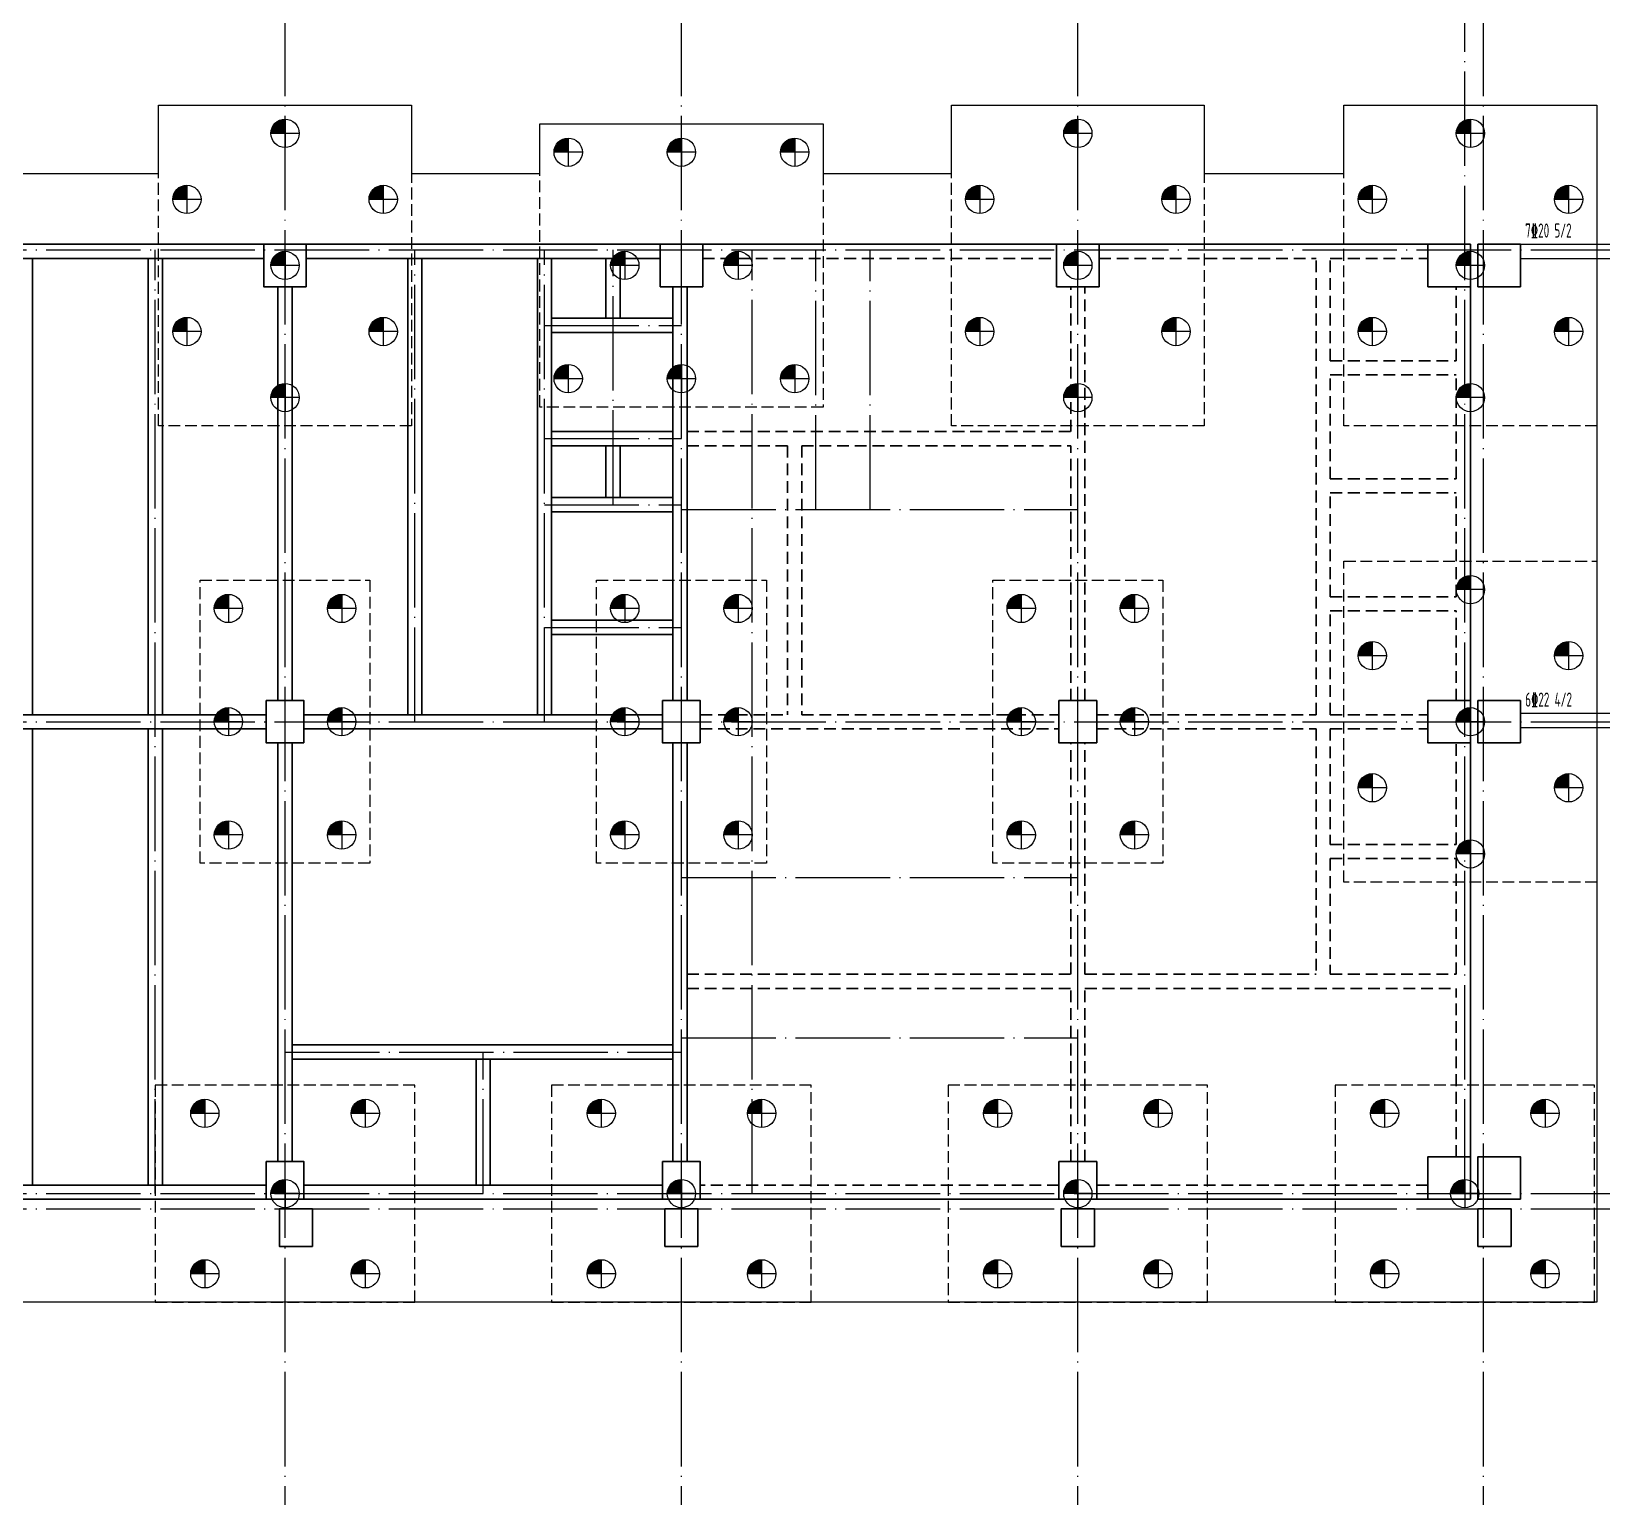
# Model space of a CAD drawing. Extents: x 2430613 to 2739493, y -1540945 to -971137.
# Drawn here: x 2503917 to 2537192, y -1509894 to -1478842 of the extents above; entities that cross this region are included whole.
import ezdxf
from ezdxf.enums import TextEntityAlignment as Align

# ---------------------------------------------------------------- set-up
doc = ezdxf.new("R2010")
doc.units = 0
doc.header["$LTSCALE"] = 1000
doc.header["$MEASUREMENT"] = 0
for name, pattern in [('DASH', [0.35, 0.25, -0.1]), ('DOTE', [2.42, 2, -0.2, 0.02, -0.2]), ('HIDDEN', [0.375, 0.25, -0.125])]:
    doc.linetypes.add(name, pattern=pattern)
for name, color, linetype, lineweight in [('0S-墙-不可见', 30, 'HIDDEN', 30), ('0S-墙-线', 30, 'CONTINUOUS', 30), ('0S-柱-线', 50, 'CONTINUOUS', 30), ('BEAM', 4, 'CONTINUOUS', 25)]:
    doc.layers.add(name, color=color, linetype=linetype, lineweight=lineweight)
for name, color, linetype in [('600直径桩', 4, 'CONTINUOUS'), ('DOTE', 1, 'DOTE'), ('S1-SLAB-Finstructions', 255, 'CONTINUOUS'), ('text30', 7, 'CONTINUOUS'), ('承台', 2, 'CONTINUOUS')]:
    doc.layers.add(name, color=color, linetype=linetype)
doc.styles.add('TSSD_Rein', font='Tssdeng.shx', dxfattribs={"width": 0.6, "height": 300, "bigfont": 'hztxt.shx'})

msp = doc.modelspace()

# ---------------------------------------------------------------- hatches: boundary and pattern name
at = {"layer": '600直径桩'}
h = msp.add_hatch(color=251, dxfattribs=at)
h.dxf.hatch_style = 1
h.paths.add_polyline_path([(2509292.492, -1480702.333, 0.414213562), (2508992.492, -1481002.333), (2509292.492, -1481002.333)])
h = msp.add_hatch(color=251, dxfattribs=at)
h.dxf.hatch_style = 1
h.paths.add_polyline_path([(2526092.492, -1480702.333, 0.414213562), (2525792.492, -1481002.333), (2526092.492, -1481002.333)])
h = msp.add_hatch(color=251, dxfattribs=at)
h.dxf.hatch_style = 1
h.paths.add_polyline_path([(2534412.492, -1480702.333, 0.414213562), (2534112.492, -1481002.333), (2534412.492, -1481002.333)])
h = msp.add_hatch(color=251, dxfattribs=at)
h.dxf.hatch_style = 1
h.paths.add_polyline_path([(2515292.492, -1481102.333, 0.414213562), (2514992.492, -1481402.333), (2515292.492, -1481402.333)])
h = msp.add_hatch(color=251, dxfattribs=at)
h.dxf.hatch_style = 1
h.paths.add_polyline_path([(2517692.492, -1481102.333, 0.414213562), (2517392.492, -1481402.333), (2517692.492, -1481402.333)])
h = msp.add_hatch(color=251, dxfattribs=at)
h.dxf.hatch_style = 1
h.paths.add_polyline_path([(2520092.492, -1481102.333, 0.414213562), (2519792.492, -1481402.333), (2520092.492, -1481402.333)])
h = msp.add_hatch(color=251, dxfattribs=at)
h.dxf.hatch_style = 1
h.paths.add_polyline_path([(2507212.492, -1482102.333, 0.414213562), (2506912.492, -1482402.333), (2507212.492, -1482402.333)])
h = msp.add_hatch(color=251, dxfattribs=at)
h.dxf.hatch_style = 1
h.paths.add_polyline_path([(2511372.492, -1482102.333, 0.414213562), (2511072.492, -1482402.333), (2511372.492, -1482402.333)])
h = msp.add_hatch(color=251, dxfattribs=at)
h.dxf.hatch_style = 1
h.paths.add_polyline_path([(2524012.492, -1482102.333, 0.414213562), (2523712.492, -1482402.333), (2524012.492, -1482402.333)])
h = msp.add_hatch(color=251, dxfattribs=at)
h.dxf.hatch_style = 1
h.paths.add_polyline_path([(2528172.492, -1482102.333, 0.414213562), (2527872.492, -1482402.333), (2528172.492, -1482402.333)])
h = msp.add_hatch(color=251, dxfattribs=at)
h.dxf.hatch_style = 1
h.paths.add_polyline_path([(2532332.492, -1482102.333, 0.414213562), (2532032.492, -1482402.333), (2532332.492, -1482402.333)])
h = msp.add_hatch(color=251, dxfattribs=at)
h.dxf.hatch_style = 1
h.paths.add_polyline_path([(2536492.492, -1482102.333, 0.414213562), (2536192.492, -1482402.333), (2536492.492, -1482402.333)])
h = msp.add_hatch(color=251, dxfattribs=at)
h.dxf.hatch_style = 1
h.paths.add_polyline_path([(2509292.492, -1483502.333, 0.414213562), (2508992.492, -1483802.333), (2509292.492, -1483802.333)])
h = msp.add_hatch(color=251, dxfattribs=at)
h.dxf.hatch_style = 1
h.paths.add_polyline_path([(2516492.492, -1483502.333, 0.414213562), (2516192.492, -1483802.333), (2516492.492, -1483802.333)])
h = msp.add_hatch(color=251, dxfattribs=at)
h.dxf.hatch_style = 1
h.paths.add_polyline_path([(2518892.492, -1483502.333, 0.414213562), (2518592.492, -1483802.333), (2518892.492, -1483802.333)])
h = msp.add_hatch(color=251, dxfattribs=at)
h.dxf.hatch_style = 1
h.paths.add_polyline_path([(2526092.492, -1483502.333, 0.414213562), (2525792.492, -1483802.333), (2526092.492, -1483802.333)])
h = msp.add_hatch(color=251, dxfattribs=at)
h.dxf.hatch_style = 1
h.paths.add_polyline_path([(2534412.492, -1483502.333, 0.414213562), (2534112.492, -1483802.333), (2534412.492, -1483802.333)])
h = msp.add_hatch(color=251, dxfattribs=at)
h.dxf.hatch_style = 1
h.paths.add_polyline_path([(2507212.492, -1484902.333, 0.414213562), (2506912.492, -1485202.333), (2507212.492, -1485202.333)])
h = msp.add_hatch(color=251, dxfattribs=at)
h.dxf.hatch_style = 1
h.paths.add_polyline_path([(2511372.492, -1484902.333, 0.414213562), (2511072.492, -1485202.333), (2511372.492, -1485202.333)])
h = msp.add_hatch(color=251, dxfattribs=at)
h.dxf.hatch_style = 1
h.paths.add_polyline_path([(2524012.492, -1484902.333, 0.414213562), (2523712.492, -1485202.333), (2524012.492, -1485202.333)])
h = msp.add_hatch(color=251, dxfattribs=at)
h.dxf.hatch_style = 1
h.paths.add_polyline_path([(2528172.492, -1484902.333, 0.414213562), (2527872.492, -1485202.333), (2528172.492, -1485202.333)])
h = msp.add_hatch(color=251, dxfattribs=at)
h.dxf.hatch_style = 1
h.paths.add_polyline_path([(2532332.492, -1484902.333, 0.414213562), (2532032.492, -1485202.333), (2532332.492, -1485202.333)])
h = msp.add_hatch(color=251, dxfattribs=at)
h.dxf.hatch_style = 1
h.paths.add_polyline_path([(2536492.492, -1484902.333, 0.414213562), (2536192.492, -1485202.333), (2536492.492, -1485202.333)])
h = msp.add_hatch(color=251, dxfattribs=at)
h.dxf.hatch_style = 1
h.paths.add_polyline_path([(2515292.492, -1485902.333, 0.414213562), (2514992.492, -1486202.333), (2515292.492, -1486202.333)])
h = msp.add_hatch(color=251, dxfattribs=at)
h.dxf.hatch_style = 1
h.paths.add_polyline_path([(2517692.492, -1485902.333, 0.414213562), (2517392.492, -1486202.333), (2517692.492, -1486202.333)])
h = msp.add_hatch(color=251, dxfattribs=at)
h.dxf.hatch_style = 1
h.paths.add_polyline_path([(2520092.492, -1485902.333, 0.414213562), (2519792.492, -1486202.333), (2520092.492, -1486202.333)])
h = msp.add_hatch(color=251, dxfattribs=at)
h.dxf.hatch_style = 1
h.paths.add_polyline_path([(2509292.492, -1486302.333, 0.414213562), (2508992.492, -1486602.333), (2509292.492, -1486602.333)])
h = msp.add_hatch(color=251, dxfattribs=at)
h.dxf.hatch_style = 1
h.paths.add_polyline_path([(2526092.492, -1486302.333, 0.414213562), (2525792.492, -1486602.333), (2526092.492, -1486602.333)])
h = msp.add_hatch(color=251, dxfattribs=at)
h.dxf.hatch_style = 1
h.paths.add_polyline_path([(2534412.492, -1486302.333, 0.414213562), (2534112.492, -1486602.333), (2534412.492, -1486602.333)])
h = msp.add_hatch(color=251, dxfattribs=at)
h.dxf.hatch_style = 1
h.paths.add_polyline_path([(2534412.492, -1490372.335, 0.414213562), (2534112.492, -1490672.335), (2534412.492, -1490672.335)])
h = msp.add_hatch(color=251, dxfattribs=at)
h.dxf.hatch_style = 1
h.paths.add_polyline_path([(2508092.49, -1490772.333, 0.414213562), (2507792.49, -1491072.333), (2508092.49, -1491072.333)])
h = msp.add_hatch(color=251, dxfattribs=at)
h.dxf.hatch_style = 1
h.paths.add_polyline_path([(2510492.49, -1490772.333, 0.414213562), (2510192.49, -1491072.333), (2510492.49, -1491072.333)])
h = msp.add_hatch(color=251, dxfattribs=at)
h.dxf.hatch_style = 1
h.paths.add_polyline_path([(2516492.492, -1490772.327, 0.414213562), (2516192.492, -1491072.327), (2516492.492, -1491072.327)])
h = msp.add_hatch(color=251, dxfattribs=at)
h.dxf.hatch_style = 1
h.paths.add_polyline_path([(2518892.492, -1490772.327, 0.414213562), (2518592.492, -1491072.327), (2518892.492, -1491072.327)])
h = msp.add_hatch(color=251, dxfattribs=at)
h.dxf.hatch_style = 1
h.paths.add_polyline_path([(2524892.494, -1490772.325, 0.414213562), (2524592.494, -1491072.325), (2524892.494, -1491072.325)])
h = msp.add_hatch(color=251, dxfattribs=at)
h.dxf.hatch_style = 1
h.paths.add_polyline_path([(2527292.494, -1490772.325, 0.414213562), (2526992.494, -1491072.325), (2527292.494, -1491072.325)])
h = msp.add_hatch(color=251, dxfattribs=at)
h.dxf.hatch_style = 1
h.paths.add_polyline_path([(2532332.492, -1491772.335, 0.414213562), (2532032.492, -1492072.335), (2532332.492, -1492072.335)])
h = msp.add_hatch(color=251, dxfattribs=at)
h.dxf.hatch_style = 1
h.paths.add_polyline_path([(2536492.492, -1491772.335, 0.414213562), (2536192.492, -1492072.335), (2536492.492, -1492072.335)])
h = msp.add_hatch(color=251, dxfattribs=at)
h.dxf.hatch_style = 1
h.paths.add_polyline_path([(2508092.49, -1493172.333, 0.414213562), (2507792.49, -1493472.333), (2508092.49, -1493472.333)])
h = msp.add_hatch(color=251, dxfattribs=at)
h.dxf.hatch_style = 1
h.paths.add_polyline_path([(2510492.49, -1493172.333, 0.414213562), (2510192.49, -1493472.333), (2510492.49, -1493472.333)])
h = msp.add_hatch(color=251, dxfattribs=at)
h.dxf.hatch_style = 1
h.paths.add_polyline_path([(2516492.492, -1493172.327, 0.414213562), (2516192.492, -1493472.327), (2516492.492, -1493472.327)])
h = msp.add_hatch(color=251, dxfattribs=at)
h.dxf.hatch_style = 1
h.paths.add_polyline_path([(2518892.492, -1493172.327, 0.414213562), (2518592.492, -1493472.327), (2518892.492, -1493472.327)])
h = msp.add_hatch(color=251, dxfattribs=at)
h.dxf.hatch_style = 1
h.paths.add_polyline_path([(2524892.494, -1493172.325, 0.414213562), (2524592.494, -1493472.325), (2524892.494, -1493472.325)])
h = msp.add_hatch(color=251, dxfattribs=at)
h.dxf.hatch_style = 1
h.paths.add_polyline_path([(2527292.494, -1493172.325, 0.414213562), (2526992.494, -1493472.325), (2527292.494, -1493472.325)])
h = msp.add_hatch(color=251, dxfattribs=at)
h.dxf.hatch_style = 1
h.paths.add_polyline_path([(2534412.492, -1493172.335, 0.414213562), (2534112.492, -1493472.335), (2534412.492, -1493472.335)])
h = msp.add_hatch(color=251, dxfattribs=at)
h.dxf.hatch_style = 1
h.paths.add_polyline_path([(2532332.492, -1494572.335, 0.414213562), (2532032.492, -1494872.335), (2532332.492, -1494872.335)])
h = msp.add_hatch(color=251, dxfattribs=at)
h.dxf.hatch_style = 1
h.paths.add_polyline_path([(2536492.492, -1494572.335, 0.414213562), (2536192.492, -1494872.335), (2536492.492, -1494872.335)])
h = msp.add_hatch(color=251, dxfattribs=at)
h.dxf.hatch_style = 1
h.paths.add_polyline_path([(2508092.49, -1495572.333, 0.414213562), (2507792.49, -1495872.333), (2508092.49, -1495872.333)])
h = msp.add_hatch(color=251, dxfattribs=at)
h.dxf.hatch_style = 1
h.paths.add_polyline_path([(2510492.49, -1495572.333, 0.414213562), (2510192.49, -1495872.333), (2510492.49, -1495872.333)])
h = msp.add_hatch(color=251, dxfattribs=at)
h.dxf.hatch_style = 1
h.paths.add_polyline_path([(2516492.492, -1495572.327, 0.414213562), (2516192.492, -1495872.327), (2516492.492, -1495872.327)])
h = msp.add_hatch(color=251, dxfattribs=at)
h.dxf.hatch_style = 1
h.paths.add_polyline_path([(2518892.492, -1495572.327, 0.414213562), (2518592.492, -1495872.327), (2518892.492, -1495872.327)])
h = msp.add_hatch(color=251, dxfattribs=at)
h.dxf.hatch_style = 1
h.paths.add_polyline_path([(2524892.494, -1495572.325, 0.414213562), (2524592.494, -1495872.325), (2524892.494, -1495872.325)])
h = msp.add_hatch(color=251, dxfattribs=at)
h.dxf.hatch_style = 1
h.paths.add_polyline_path([(2527292.494, -1495572.325, 0.414213562), (2526992.494, -1495872.325), (2527292.494, -1495872.325)])
h = msp.add_hatch(color=251, dxfattribs=at)
h.dxf.hatch_style = 1
h.paths.add_polyline_path([(2534412.492, -1495972.335, 0.414213562), (2534112.492, -1496272.335), (2534412.492, -1496272.335)])
h = msp.add_hatch(color=251, dxfattribs=at)
h.dxf.hatch_style = 1
h.paths.add_polyline_path([(2507592.492, -1501472.333, 0.414213562), (2507292.492, -1501772.333), (2507592.492, -1501772.333)])
h = msp.add_hatch(color=251, dxfattribs=at)
h.dxf.hatch_style = 1
h.paths.add_polyline_path([(2510992.492, -1501472.333, 0.414213562), (2510692.492, -1501772.333), (2510992.492, -1501772.333)])
h = msp.add_hatch(color=251, dxfattribs=at)
h.dxf.hatch_style = 1
h.paths.add_polyline_path([(2515992.492, -1501472.333, 0.414213562), (2515692.492, -1501772.333), (2515992.492, -1501772.333)])
h = msp.add_hatch(color=251, dxfattribs=at)
h.dxf.hatch_style = 1
h.paths.add_polyline_path([(2519392.492, -1501472.333, 0.414213562), (2519092.492, -1501772.333), (2519392.492, -1501772.333)])
h = msp.add_hatch(color=251, dxfattribs=at)
h.dxf.hatch_style = 1
h.paths.add_polyline_path([(2524392.492, -1501472.333, 0.414213562), (2524092.492, -1501772.333), (2524392.492, -1501772.333)])
h = msp.add_hatch(color=251, dxfattribs=at)
h.dxf.hatch_style = 1
h.paths.add_polyline_path([(2527792.492, -1501472.333, 0.414213562), (2527492.492, -1501772.333), (2527792.492, -1501772.333)])
h = msp.add_hatch(color=251, dxfattribs=at)
h.dxf.hatch_style = 1
h.paths.add_polyline_path([(2532592.492, -1501472.333, 0.414213562), (2532292.492, -1501772.333), (2532592.492, -1501772.333)])
h = msp.add_hatch(color=251, dxfattribs=at)
h.dxf.hatch_style = 1
h.paths.add_polyline_path([(2535992.492, -1501472.333, 0.414213562), (2535692.492, -1501772.333), (2535992.492, -1501772.333)])
h = msp.add_hatch(color=251, dxfattribs=at)
h.dxf.hatch_style = 1
h.paths.add_polyline_path([(2509292.492, -1503172.333, 0.414213562), (2508992.492, -1503472.333), (2509292.492, -1503472.333)])
h = msp.add_hatch(color=251, dxfattribs=at)
h.dxf.hatch_style = 1
h.paths.add_polyline_path([(2517692.492, -1503172.333, 0.414213562), (2517392.492, -1503472.333), (2517692.492, -1503472.333)])
h = msp.add_hatch(color=251, dxfattribs=at)
h.dxf.hatch_style = 1
h.paths.add_polyline_path([(2526092.492, -1503172.333, 0.414213562), (2525792.492, -1503472.333), (2526092.492, -1503472.333)])
h = msp.add_hatch(color=251, dxfattribs=at)
h.dxf.hatch_style = 1
h.paths.add_polyline_path([(2534292.492, -1503172.333, 0.414213562), (2533992.492, -1503472.333), (2534292.492, -1503472.333)])
h = msp.add_hatch(color=251, dxfattribs=at)
h.dxf.hatch_style = 1
h.paths.add_polyline_path([(2507592.492, -1504872.333, 0.414213562), (2507292.492, -1505172.333), (2507592.492, -1505172.333)])
h = msp.add_hatch(color=251, dxfattribs=at)
h.dxf.hatch_style = 1
h.paths.add_polyline_path([(2510992.492, -1504872.333, 0.414213562), (2510692.492, -1505172.333), (2510992.492, -1505172.333)])
h = msp.add_hatch(color=251, dxfattribs=at)
h.dxf.hatch_style = 1
h.paths.add_polyline_path([(2515992.492, -1504872.333, 0.414213562), (2515692.492, -1505172.333), (2515992.492, -1505172.333)])
h = msp.add_hatch(color=251, dxfattribs=at)
h.dxf.hatch_style = 1
h.paths.add_polyline_path([(2519392.492, -1504872.333, 0.414213562), (2519092.492, -1505172.333), (2519392.492, -1505172.333)])
h = msp.add_hatch(color=251, dxfattribs=at)
h.dxf.hatch_style = 1
h.paths.add_polyline_path([(2524392.492, -1504872.333, 0.414213562), (2524092.492, -1505172.333), (2524392.492, -1505172.333)])
h = msp.add_hatch(color=251, dxfattribs=at)
h.dxf.hatch_style = 1
h.paths.add_polyline_path([(2527792.492, -1504872.333, 0.414213562), (2527492.492, -1505172.333), (2527792.492, -1505172.333)])
h = msp.add_hatch(color=251, dxfattribs=at)
h.dxf.hatch_style = 1
h.paths.add_polyline_path([(2532592.492, -1504872.333, 0.414213562), (2532292.492, -1505172.333), (2532592.492, -1505172.333)])
h = msp.add_hatch(color=251, dxfattribs=at)
h.dxf.hatch_style = 1
h.paths.add_polyline_path([(2535992.492, -1504872.333, 0.414213562), (2535692.492, -1505172.333), (2535992.492, -1505172.333)])

# ---------------------------------------------------------------- linework, layer by layer
at = {"layer": '0S-墙-不可见'}
for p, q in [((2518142.492, -1483652.333), (2525642.492, -1483652.333)), ((2526542.492, -1483652.333), (2531142.492, -1483652.333)), ((2531142.492, -1493322.332), (2531142.492, -1483652.333)), ((2531442.492, -1483652.333), (2533512.492, -1483652.333)), ((2531442.492, -1485822.332), (2531442.492, -1483652.333)), ((2517812.492, -1484252.333), (2517812.492, -1487322.333)), ((2525942.492, -1487322.333), (2525942.492, -1484252.333)), ((2526242.492, -1493022.335), (2526242.492, -1484252.333)), ((2534112.492, -1485822.332), (2534112.492, -1484252.333)), ((2531442.492, -1485822.332), (2534112.492, -1485822.332)), ((2531442.492, -1486122.332), (2534112.492, -1486122.332)), ((2531442.492, -1488322.332), (2531442.492, -1486122.332)), ((2534112.492, -1488322.332), (2534112.492, -1486122.332)), ((2517812.492, -1487322.333), (2525942.492, -1487322.333)), ((2517812.492, -1487622.333), (2517812.492, -1493022.335)), ((2517812.492, -1487622.333), (2519942.493, -1487622.333)), ((2519942.493, -1487622.333), (2519942.493, -1493322.333)), ((2520242.493, -1487622.333), (2525942.492, -1487622.333)), ((2520242.493, -1487622.333), (2520242.493, -1493322.333)), ((2525942.492, -1493022.335), (2525942.492, -1487622.333)), ((2531442.492, -1488322.332), (2534112.492, -1488322.332)), ((2531442.492, -1488622.332), (2534112.492, -1488622.332)), ((2531442.492, -1490822.332), (2531442.492, -1488622.332)), ((2534112.492, -1490822.332), (2534112.492, -1488622.332)), ((2531442.492, -1490822.332), (2534112.492, -1490822.332)), ((2531442.492, -1491122.332), (2534112.492, -1491122.332)), ((2531442.492, -1493322.332), (2531442.492, -1491122.332)), ((2534112.492, -1493022.335), (2534112.492, -1491122.332)), ((2518092.492, -1493322.333), (2519942.493, -1493322.333)), ((2520242.493, -1493322.333), (2525692.492, -1493322.333)), ((2526492.492, -1493322.332), (2531142.492, -1493322.332)), ((2531442.492, -1493322.332), (2533512.492, -1493322.332)), ((2518092.492, -1493622.333), (2525692.492, -1493622.333)), ((2526492.492, -1493622.332), (2531142.492, -1493622.332)), ((2531142.492, -1493622.332), (2531142.492, -1498822.333)), ((2531442.492, -1493622.332), (2533512.492, -1493622.332)), ((2531442.492, -1493622.332), (2531442.492, -1496072.333)), ((2517812.492, -1493922.335), (2517812.492, -1498822.333)), ((2525942.492, -1498822.333), (2525942.492, -1493922.335)), ((2526242.492, -1498822.333), (2526242.492, -1493922.335)), ((2534112.492, -1496072.333), (2534112.492, -1493922.335)), ((2531442.492, -1496072.333), (2534112.492, -1496072.333)), ((2531442.492, -1496372.333), (2531442.492, -1498822.333)), ((2531442.492, -1496372.333), (2534112.492, -1496372.333)), ((2534112.492, -1498822.333), (2534112.492, -1496372.333)), ((2517812.492, -1498822.333), (2525942.492, -1498822.333)), ((2526242.492, -1498822.333), (2531142.492, -1498822.333)), ((2531442.492, -1498822.333), (2534112.492, -1498822.333)), ((2517812.492, -1499122.333), (2517812.492, -1502792.335)), ((2517812.492, -1499122.333), (2525942.492, -1499122.333)), ((2525942.492, -1502792.335), (2525942.492, -1499122.333)), ((2526242.492, -1499122.333), (2534112.492, -1499122.333)), ((2526242.492, -1502792.335), (2526242.492, -1499122.333)), ((2534112.492, -1502692.335), (2534112.492, -1499122.333)), ((2525692.492, -1503292.333), (2518092.492, -1503292.333)), ((2533512.492, -1503292.333), (2526492.492, -1503292.333))]:
    msp.add_line(p, q, dxfattribs=at)
at = {"layer": '0S-墙-线'}
for p, q in [((2501342.492, -1483352.333), (2508842.492, -1483352.333)), ((2501342.492, -1483352.333), (2508842.492, -1483352.333)), ((2509742.492, -1483352.333), (2517242.492, -1483352.333)), ((2509742.492, -1483352.333), (2517242.492, -1483352.333)), ((2518142.492, -1483352.333), (2525642.492, -1483352.333)), ((2526542.492, -1483352.333), (2533512.492, -1483352.333)), ((2501342.492, -1483652.333), (2508842.492, -1483652.333)), ((2503942.492, -1483652.333), (2503942.492, -1493322.334)), ((2503942.492, -1483652.333), (2506392.492, -1483652.333)), ((2503942.492, -1483652.333), (2503942.492, -1493322.334)), ((2506392.492, -1483652.333), (2506392.492, -1493322.334)), ((2506392.492, -1483652.333), (2506392.492, -1493322.334)), ((2506692.492, -1483652.333), (2506692.492, -1493322.334)), ((2506692.492, -1483652.333), (2508842.492, -1483652.333)), ((2506692.492, -1483652.333), (2506692.492, -1493322.334)), ((2509742.492, -1483652.333), (2517242.492, -1483652.333)), ((2509742.492, -1483652.333), (2511892.492, -1483652.333)), ((2511892.492, -1483652.333), (2511892.492, -1493322.334)), ((2511892.492, -1483652.333), (2511892.492, -1493322.334)), ((2512192.492, -1483652.333), (2512192.492, -1493322.334)), ((2512192.492, -1483652.333), (2514642.492, -1483652.333)), ((2512192.492, -1483652.333), (2512192.492, -1493322.334)), ((2514642.492, -1483652.333), (2514642.492, -1493322.334)), ((2514642.492, -1483652.333), (2514642.492, -1493322.334)), ((2514942.492, -1483652.333), (2514942.492, -1493322.334)), ((2514942.492, -1483652.333), (2516092.492, -1483652.333)), ((2514942.492, -1483652.333), (2514942.492, -1484922.333)), ((2516092.492, -1483652.333), (2516092.492, -1484922.333)), ((2516092.492, -1483652.333), (2516092.492, -1484922.333)), ((2516392.492, -1483652.333), (2516392.492, -1484922.333)), ((2516392.492, -1483652.333), (2517242.492, -1483652.333)), ((2516392.492, -1483652.333), (2516392.492, -1484922.333)), ((2509142.492, -1484252.333), (2509142.492, -1493022.335)), ((2509142.492, -1484252.333), (2509142.492, -1493022.335)), ((2509442.492, -1484252.333), (2509442.492, -1493022.335)), ((2509442.492, -1484252.333), (2509442.492, -1493022.335)), ((2517512.492, -1484252.333), (2517512.492, -1493022.335)), ((2517512.492, -1484252.333), (2517512.492, -1484922.333)), ((2517812.492, -1484252.333), (2517812.492, -1493022.335)), ((2534412.492, -1493022.335), (2534412.492, -1484252.333)), ((2514942.492, -1484922.333), (2517512.492, -1484922.333)), ((2514942.492, -1484922.333), (2516092.492, -1484922.333)), ((2516392.492, -1484922.333), (2517512.492, -1484922.333)), ((2514942.492, -1485222.333), (2517512.492, -1485222.333)), ((2514942.492, -1485222.333), (2514942.492, -1487322.333)), ((2514942.492, -1485222.333), (2517512.492, -1485222.333)), ((2517512.492, -1485222.333), (2517512.492, -1487322.333)), ((2514942.492, -1487322.333), (2517512.492, -1487322.333)), ((2514942.492, -1487322.333), (2517512.492, -1487322.333)), ((2514942.492, -1487622.333), (2517512.492, -1487622.333)), ((2514942.492, -1487622.333), (2514942.492, -1488722.333)), ((2514942.492, -1487622.333), (2516092.493, -1487622.333)), ((2516092.492, -1487622.333), (2516092.492, -1488722.333)), ((2516092.493, -1487622.333), (2516092.493, -1488722.333)), ((2516392.492, -1487622.333), (2516392.492, -1488722.333)), ((2516392.493, -1487622.333), (2517512.492, -1487622.333)), ((2516392.493, -1487622.333), (2516392.493, -1488722.333)), ((2517512.492, -1487622.333), (2517512.492, -1488722.333)), ((2514942.492, -1488722.333), (2517512.492, -1488722.333)), ((2514942.492, -1488722.333), (2516092.493, -1488722.333)), ((2514942.492, -1489022.333), (2517512.492, -1489022.333)), ((2514942.492, -1489022.333), (2514942.492, -1491322.333)), ((2514942.492, -1489022.333), (2517512.492, -1489022.333)), ((2516392.493, -1488722.333), (2517512.492, -1488722.333)), ((2517512.492, -1489022.333), (2517512.492, -1491322.333)), ((2514942.492, -1491322.333), (2517512.492, -1491322.333)), ((2514942.492, -1491322.333), (2517512.492, -1491322.333)), ((2514942.492, -1491622.333), (2517512.492, -1491622.333)), ((2514942.492, -1491622.333), (2514942.492, -1493322.334)), ((2514942.492, -1491622.333), (2517512.492, -1491622.333)), ((2517512.492, -1491622.333), (2517512.492, -1493022.335)), ((2501292.492, -1493322.335), (2508892.492, -1493322.334)), ((2503942.492, -1493322.334), (2506392.492, -1493322.334)), ((2506692.492, -1493322.334), (2508892.492, -1493322.334)), ((2509692.492, -1493322.334), (2517292.492, -1493322.333)), ((2509692.492, -1493322.334), (2511892.492, -1493322.334)), ((2512192.492, -1493322.334), (2514642.492, -1493322.333)), ((2514942.492, -1493322.333), (2517292.492, -1493322.333)), ((2501292.492, -1493622.335), (2508892.492, -1493622.334)), ((2503942.492, -1493622.334), (2503942.492, -1503292.333)), ((2503942.492, -1493622.334), (2506392.492, -1493622.334)), ((2503942.492, -1493622.334), (2503942.492, -1503292.333)), ((2506392.492, -1493622.334), (2506392.492, -1503292.333)), ((2506392.492, -1493622.334), (2506392.492, -1503292.333)), ((2506692.492, -1493622.334), (2506692.492, -1503292.333)), ((2506692.492, -1493622.334), (2508892.492, -1493622.334)), ((2506692.492, -1493622.334), (2506692.492, -1503292.333)), ((2509692.492, -1493622.334), (2517292.492, -1493622.333)), ((2509692.492, -1493622.334), (2517292.492, -1493622.333)), ((2509142.492, -1493922.335), (2509142.492, -1502792.335)), ((2509142.492, -1493922.335), (2509142.492, -1502792.335)), ((2509442.492, -1493922.335), (2509442.492, -1502792.335)), ((2509442.492, -1493922.335), (2509442.492, -1500322.333)), ((2517512.492, -1493922.335), (2517512.492, -1502792.335)), ((2517512.492, -1493922.335), (2517512.492, -1500322.333)), ((2517812.492, -1493922.335), (2517812.492, -1502792.335)), ((2534412.492, -1502692.335), (2534412.492, -1493922.335)), ((2517512.492, -1500322.333), (2509442.492, -1500322.333)), ((2517512.492, -1500322.333), (2509442.492, -1500322.333)), ((2517512.492, -1500622.333), (2509442.492, -1500622.333)), ((2509442.492, -1500622.333), (2509442.492, -1502792.335)), ((2513342.492, -1500622.333), (2509442.492, -1500622.333)), ((2513342.492, -1500622.335), (2513342.492, -1503292.333)), ((2513342.492, -1500622.335), (2513342.492, -1503292.333)), ((2517512.492, -1500622.333), (2513642.492, -1500622.333)), ((2513642.492, -1500622.335), (2513642.492, -1503292.333)), ((2513642.492, -1500622.335), (2513642.492, -1503292.333)), ((2517512.492, -1500622.333), (2517512.492, -1502792.335)), ((2508892.492, -1503292.333), (2501292.492, -1503292.333)), ((2506392.492, -1503292.333), (2503942.492, -1503292.333)), ((2508892.492, -1503292.333), (2506692.492, -1503292.333)), ((2517292.492, -1503292.333), (2509692.492, -1503292.333)), ((2513342.492, -1503292.333), (2509692.492, -1503292.333)), ((2517292.492, -1503292.333), (2513642.492, -1503292.333)), ((2508892.492, -1503592.333), (2501292.492, -1503592.333)), ((2508892.492, -1503592.333), (2501292.492, -1503592.333)), ((2517292.492, -1503592.333), (2509692.492, -1503592.333)), ((2517292.492, -1503592.333), (2509692.492, -1503592.333)), ((2525692.492, -1503592.333), (2518092.492, -1503592.333)), ((2533512.492, -1503592.333), (2526492.492, -1503592.333))]:
    msp.add_line(p, q, dxfattribs=at)
at = {"layer": '0S-柱-线'}
for points in [[(2509742.492, -1484252.333), (2509742.492, -1483352.333), (2508842.492, -1483352.333), (2508842.492, -1484252.333)], [(2509742.492, -1484252.333), (2509742.492, -1483352.333), (2508842.492, -1483352.333), (2508842.492, -1484252.333)], [(2518142.492, -1484252.333), (2518142.492, -1483352.333), (2517242.492, -1483352.333), (2517242.492, -1484252.333)], [(2518142.492, -1484252.333), (2518142.492, -1483352.333), (2517242.492, -1483352.333), (2517242.492, -1484252.333)], [(2526542.492, -1484252.333), (2526542.492, -1483352.333), (2525642.492, -1483352.333), (2525642.492, -1484252.333)], [(2526542.492, -1484252.333), (2526542.492, -1483352.333), (2525642.492, -1483352.333), (2525642.492, -1484252.333)], [(2534412.492, -1484252.333), (2534412.492, -1483352.333), (2533512.492, -1483352.333), (2533512.492, -1484252.333)], [(2534412.492, -1484252.333), (2534412.492, -1483352.333), (2533512.492, -1483352.333), (2533512.492, -1484252.333)], [(2535472.492, -1484252.333), (2535472.492, -1483352.333), (2534572.492, -1483352.333), (2534572.492, -1484252.333)], [(2509692.492, -1493922.335), (2509692.492, -1493022.335), (2508892.492, -1493022.335), (2508892.492, -1493922.335)], [(2509692.492, -1493922.335), (2509692.492, -1493022.335), (2508892.492, -1493022.335), (2508892.492, -1493922.335)], [(2518092.492, -1493922.335), (2518092.492, -1493022.335), (2517292.492, -1493022.335), (2517292.492, -1493922.335)], [(2518092.492, -1493922.335), (2518092.492, -1493022.335), (2517292.492, -1493022.335), (2517292.492, -1493922.335)], [(2526492.492, -1493922.335), (2526492.492, -1493022.335), (2525692.492, -1493022.335), (2525692.492, -1493922.335)], [(2526492.492, -1493922.335), (2526492.492, -1493022.335), (2525692.492, -1493022.335), (2525692.492, -1493922.335)], [(2534412.492, -1493922.335), (2534412.492, -1493022.335), (2533512.492, -1493022.335), (2533512.492, -1493922.335)], [(2534412.492, -1493922.335), (2534412.492, -1493022.335), (2533512.492, -1493022.335), (2533512.492, -1493922.335)], [(2535472.492, -1493922.335), (2535472.492, -1493022.335), (2534572.492, -1493022.335), (2534572.492, -1493922.335)], [(2509692.492, -1503592.335), (2509692.492, -1502792.335), (2508892.492, -1502792.335), (2508892.492, -1503592.335)], [(2509692.492, -1503592.335), (2509692.492, -1502792.335), (2508892.492, -1502792.335), (2508892.492, -1503592.335)], [(2518092.492, -1503592.335), (2518092.492, -1502792.335), (2517292.492, -1502792.335), (2517292.492, -1503592.335)], [(2518092.492, -1503592.335), (2518092.492, -1502792.335), (2517292.492, -1502792.335), (2517292.492, -1503592.335)], [(2526492.492, -1503592.335), (2526492.492, -1502792.335), (2525692.492, -1502792.335), (2525692.492, -1503592.335)], [(2526492.492, -1503592.335), (2526492.492, -1502792.335), (2525692.492, -1502792.335), (2525692.492, -1503592.335)], [(2534412.492, -1503592.335), (2534412.492, -1502692.335), (2533512.492, -1502692.335), (2533512.492, -1503592.335)], [(2534412.492, -1503592.335), (2534412.492, -1502692.335), (2533512.492, -1502692.335), (2533512.492, -1503592.335)], [(2535472.492, -1503592.335), (2535472.492, -1502692.335), (2534572.492, -1502692.335), (2534572.492, -1503592.335)], [(2509872.492, -1504592.333), (2509872.492, -1503792.333), (2509172.492, -1503792.333), (2509172.492, -1504592.333)], [(2518042.492, -1504592.333), (2518042.492, -1503792.333), (2517342.492, -1503792.333), (2517342.492, -1504592.333)], [(2526442.492, -1504592.333), (2526442.492, -1503792.333), (2525742.492, -1503792.333), (2525742.492, -1504592.333)], [(2535272.492, -1504592.333), (2535272.492, -1503792.333), (2534572.492, -1503792.333), (2534572.492, -1504592.333)]]:
    msp.add_lwpolyline(points, close=True, dxfattribs=at)
at = {"layer": '600直径桩', "color": 251}
for p, q in [((2509292.492, -1480702.333), (2509292.492, -1481302.333)), ((2526092.492, -1480702.333), (2526092.492, -1481302.333)), ((2534412.492, -1480702.333), (2534412.492, -1481302.333)), ((2509592.492, -1481002.333), (2508992.492, -1481002.333)), ((2526392.492, -1481002.333), (2525792.492, -1481002.333)), ((2534712.492, -1481002.333), (2534112.492, -1481002.333)), ((2515292.492, -1481102.333), (2515292.492, -1481702.333)), ((2517692.492, -1481102.333), (2517692.492, -1481702.333)), ((2520092.492, -1481102.333), (2520092.492, -1481702.333)), ((2515592.492, -1481402.333), (2514992.492, -1481402.333)), ((2517992.492, -1481402.333), (2517392.492, -1481402.333)), ((2520392.492, -1481402.333), (2519792.492, -1481402.333)), ((2507212.492, -1482102.333), (2507212.492, -1482702.333)), ((2511372.492, -1482102.333), (2511372.492, -1482702.333)), ((2524012.492, -1482102.333), (2524012.492, -1482702.333)), ((2528172.492, -1482102.333), (2528172.492, -1482702.333)), ((2532332.492, -1482102.333), (2532332.492, -1482702.333)), ((2536492.492, -1482102.333), (2536492.492, -1482702.333)), ((2507512.492, -1482402.333), (2506912.492, -1482402.333)), ((2511672.492, -1482402.333), (2511072.492, -1482402.333)), ((2524312.492, -1482402.333), (2523712.492, -1482402.333)), ((2528472.492, -1482402.333), (2527872.492, -1482402.333)), ((2532632.492, -1482402.333), (2532032.492, -1482402.333)), ((2536792.492, -1482402.333), (2536192.492, -1482402.333)), ((2509292.492, -1483502.333), (2509292.492, -1484102.333)), ((2516492.492, -1483502.333), (2516492.492, -1484102.333)), ((2518892.492, -1483502.333), (2518892.492, -1484102.333)), ((2526092.492, -1483502.333), (2526092.492, -1484102.333)), ((2534412.492, -1483502.333), (2534412.492, -1484102.333)), ((2509592.492, -1483802.333), (2508992.492, -1483802.333)), ((2516792.492, -1483802.333), (2516192.492, -1483802.333)), ((2519192.492, -1483802.333), (2518592.492, -1483802.333)), ((2526392.492, -1483802.333), (2525792.492, -1483802.333)), ((2534712.492, -1483802.333), (2534112.492, -1483802.333)), ((2507212.492, -1484902.333), (2507212.492, -1485502.333)), ((2511372.492, -1484902.333), (2511372.492, -1485502.333)), ((2524012.492, -1484902.333), (2524012.492, -1485502.333)), ((2528172.492, -1484902.333), (2528172.492, -1485502.333)), ((2532332.492, -1484902.333), (2532332.492, -1485502.333)), ((2536492.492, -1484902.333), (2536492.492, -1485502.333)), ((2507512.492, -1485202.333), (2506912.492, -1485202.333)), ((2511672.492, -1485202.333), (2511072.492, -1485202.333)), ((2524312.492, -1485202.333), (2523712.492, -1485202.333)), ((2528472.492, -1485202.333), (2527872.492, -1485202.333)), ((2532632.492, -1485202.333), (2532032.492, -1485202.333)), ((2536792.492, -1485202.333), (2536192.492, -1485202.333)), ((2515292.492, -1485902.333), (2515292.492, -1486502.333)), ((2517692.492, -1485902.333), (2517692.492, -1486502.333)), ((2520092.492, -1485902.333), (2520092.492, -1486502.333)), ((2509292.492, -1486302.333), (2509292.492, -1486902.333)), ((2515592.492, -1486202.333), (2514992.492, -1486202.333)), ((2517992.492, -1486202.333), (2517392.492, -1486202.333)), ((2520392.492, -1486202.333), (2519792.492, -1486202.333)), ((2526092.492, -1486302.333), (2526092.492, -1486902.333)), ((2534412.492, -1486302.333), (2534412.492, -1486902.333)), ((2509592.492, -1486602.333), (2508992.492, -1486602.333)), ((2526392.492, -1486602.333), (2525792.492, -1486602.333)), ((2534712.492, -1486602.333), (2534112.492, -1486602.333)), ((2534712.492, -1490672.335), (2534112.492, -1490672.335)), ((2534412.492, -1490372.335), (2534412.492, -1490972.335)), ((2508092.49, -1490772.333), (2508092.49, -1491372.333)), ((2510492.49, -1490772.333), (2510492.49, -1491372.333)), ((2516492.492, -1490772.327), (2516492.492, -1491372.327)), ((2518892.492, -1490772.327), (2518892.492, -1491372.327)), ((2524892.494, -1490772.325), (2524892.494, -1491372.325)), ((2527292.494, -1490772.325), (2527292.494, -1491372.325)), ((2508392.49, -1491072.333), (2507792.49, -1491072.333)), ((2510792.49, -1491072.333), (2510192.49, -1491072.333)), ((2516792.492, -1491072.327), (2516192.492, -1491072.327)), ((2519192.492, -1491072.327), (2518592.492, -1491072.327)), ((2525192.494, -1491072.325), (2524592.494, -1491072.325)), ((2527592.494, -1491072.325), (2526992.494, -1491072.325)), ((2532332.492, -1491772.335), (2532332.492, -1492372.335)), ((2536492.492, -1491772.335), (2536492.492, -1492372.335)), ((2532632.492, -1492072.335), (2532032.492, -1492072.335)), ((2536792.492, -1492072.335), (2536192.492, -1492072.335)), ((2508092.49, -1493172.333), (2508092.49, -1493772.333)), ((2510492.49, -1493172.333), (2510492.49, -1493772.333)), ((2516492.492, -1493172.327), (2516492.492, -1493772.327)), ((2518892.492, -1493172.327), (2518892.492, -1493772.327)), ((2524892.494, -1493172.325), (2524892.494, -1493772.325)), ((2527292.494, -1493172.325), (2527292.494, -1493772.325)), ((2534412.492, -1493172.335), (2534412.492, -1493772.335)), ((2508392.49, -1493472.333), (2507792.49, -1493472.333)), ((2510792.49, -1493472.333), (2510192.49, -1493472.333)), ((2516792.492, -1493472.327), (2516192.492, -1493472.327)), ((2519192.492, -1493472.327), (2518592.492, -1493472.327)), ((2525192.494, -1493472.325), (2524592.494, -1493472.325)), ((2527592.494, -1493472.325), (2526992.494, -1493472.325)), ((2534712.492, -1493472.335), (2534112.492, -1493472.335)), ((2532332.492, -1494572.335), (2532332.492, -1495172.335)), ((2536492.492, -1494572.335), (2536492.492, -1495172.335)), ((2532632.492, -1494872.335), (2532032.492, -1494872.335)), ((2536792.492, -1494872.335), (2536192.492, -1494872.335)), ((2508092.49, -1495572.333), (2508092.49, -1496172.333)), ((2510492.49, -1495572.333), (2510492.49, -1496172.333)), ((2516492.492, -1495572.327), (2516492.492, -1496172.327)), ((2518892.492, -1495572.327), (2518892.492, -1496172.327)), ((2524892.494, -1495572.325), (2524892.494, -1496172.325)), ((2527292.494, -1495572.325), (2527292.494, -1496172.325)), ((2508392.49, -1495872.333), (2507792.49, -1495872.333)), ((2510792.49, -1495872.333), (2510192.49, -1495872.333)), ((2516792.492, -1495872.327), (2516192.492, -1495872.327)), ((2519192.492, -1495872.327), (2518592.492, -1495872.327)), ((2525192.494, -1495872.325), (2524592.494, -1495872.325)), ((2527592.494, -1495872.325), (2526992.494, -1495872.325)), ((2534412.492, -1495972.335), (2534412.492, -1496572.335)), ((2534712.492, -1496272.335), (2534112.492, -1496272.335)), ((2507592.492, -1501472.333), (2507592.492, -1502072.333)), ((2510992.492, -1501472.333), (2510992.492, -1502072.333)), ((2515992.492, -1501472.333), (2515992.492, -1502072.333)), ((2519392.492, -1501472.333), (2519392.492, -1502072.333)), ((2524392.492, -1501472.333), (2524392.492, -1502072.333)), ((2527792.492, -1501472.333), (2527792.492, -1502072.333)), ((2532592.492, -1501472.333), (2532592.492, -1502072.333)), ((2535992.492, -1501472.333), (2535992.492, -1502072.333)), ((2507892.492, -1501772.333), (2507292.492, -1501772.333)), ((2511292.492, -1501772.333), (2510692.492, -1501772.333)), ((2516292.492, -1501772.333), (2515692.492, -1501772.333)), ((2519692.492, -1501772.333), (2519092.492, -1501772.333)), ((2524692.492, -1501772.333), (2524092.492, -1501772.333)), ((2528092.492, -1501772.333), (2527492.492, -1501772.333)), ((2532892.492, -1501772.333), (2532292.492, -1501772.333)), ((2536292.492, -1501772.333), (2535692.492, -1501772.333)), ((2509292.492, -1503172.333), (2509292.492, -1503772.333)), ((2517692.492, -1503172.333), (2517692.492, -1503772.333)), ((2526092.492, -1503172.333), (2526092.492, -1503772.333)), ((2534292.492, -1503172.333), (2534292.492, -1503772.333)), ((2509592.492, -1503472.333), (2508992.492, -1503472.333)), ((2517992.492, -1503472.333), (2517392.492, -1503472.333)), ((2526392.492, -1503472.333), (2525792.492, -1503472.333)), ((2534592.492, -1503472.333), (2533992.492, -1503472.333)), ((2507592.492, -1504872.333), (2507592.492, -1505472.333)), ((2510992.492, -1504872.333), (2510992.492, -1505472.333)), ((2515992.492, -1504872.333), (2515992.492, -1505472.333)), ((2519392.492, -1504872.333), (2519392.492, -1505472.333)), ((2524392.492, -1504872.333), (2524392.492, -1505472.333)), ((2527792.492, -1504872.333), (2527792.492, -1505472.333)), ((2532592.492, -1504872.333), (2532592.492, -1505472.333)), ((2535992.492, -1504872.333), (2535992.492, -1505472.333)), ((2507892.492, -1505172.333), (2507292.492, -1505172.333)), ((2511292.492, -1505172.333), (2510692.492, -1505172.333)), ((2516292.492, -1505172.333), (2515692.492, -1505172.333)), ((2519692.492, -1505172.333), (2519092.492, -1505172.333)), ((2524692.492, -1505172.333), (2524092.492, -1505172.333)), ((2528092.492, -1505172.333), (2527492.492, -1505172.333)), ((2532892.492, -1505172.333), (2532292.492, -1505172.333)), ((2536292.492, -1505172.333), (2535692.492, -1505172.333))]:
    msp.add_line(p, q, dxfattribs=at)
for centre in [(2509292.492, -1481002.333), (2526092.492, -1481002.333), (2534412.492, -1481002.333), (2515292.492, -1481402.333), (2517692.492, -1481402.333), (2520092.492, -1481402.333), (2507212.492, -1482402.333), (2511372.492, -1482402.333), (2524012.492, -1482402.333), (2528172.492, -1482402.333), (2532332.492, -1482402.333), (2536492.492, -1482402.333), (2509292.492, -1483802.333), (2516492.492, -1483802.333), (2518892.492, -1483802.333), (2526092.492, -1483802.333), (2534412.492, -1483802.333), (2507212.492, -1485202.333), (2511372.492, -1485202.333), (2524012.492, -1485202.333), (2528172.492, -1485202.333), (2532332.492, -1485202.333), (2536492.492, -1485202.333), (2515292.492, -1486202.333), (2517692.492, -1486202.333), (2520092.492, -1486202.333), (2509292.492, -1486602.333), (2526092.492, -1486602.333), (2534412.492, -1486602.333), (2534412.492, -1490672.335), (2508092.49, -1491072.333), (2510492.49, -1491072.333), (2516492.492, -1491072.327), (2518892.492, -1491072.327), (2524892.494, -1491072.325), (2527292.494, -1491072.325), (2532332.492, -1492072.335), (2536492.492, -1492072.335), (2508092.49, -1493472.333), (2510492.49, -1493472.333), (2516492.492, -1493472.327), (2518892.492, -1493472.327), (2524892.494, -1493472.325), (2527292.494, -1493472.325), (2534412.492, -1493472.335), (2532332.492, -1494872.335), (2536492.492, -1494872.335), (2508092.49, -1495872.333), (2510492.49, -1495872.333), (2516492.492, -1495872.327), (2518892.492, -1495872.327), (2524892.494, -1495872.325), (2527292.494, -1495872.325), (2534412.492, -1496272.335), (2507592.492, -1501772.333), (2510992.492, -1501772.333), (2515992.492, -1501772.333), (2519392.492, -1501772.333), (2524392.492, -1501772.333), (2527792.492, -1501772.333), (2532592.492, -1501772.333), (2535992.492, -1501772.333), (2509292.492, -1503472.333), (2517692.492, -1503472.333), (2526092.492, -1503472.333), (2534292.492, -1503472.333), (2507592.492, -1505172.333), (2510992.492, -1505172.333), (2515992.492, -1505172.333), (2519392.492, -1505172.333), (2524392.492, -1505172.333), (2527792.492, -1505172.333), (2532592.492, -1505172.333), (2535992.492, -1505172.333)]:
    msp.add_circle(centre, 300, dxfattribs=at)
at = {"layer": 'BEAM'}
for p, q in [((2535472.492, -1483352.325), (2538892.492, -1483352.325)), ((2535472.492, -1483652.325), (2538892.492, -1483652.325)), ((2535472.492, -1493292.327), (2538892.492, -1493292.327)), ((2535472.492, -1493592.327), (2538892.492, -1493592.327))]:
    msp.add_line(p, q, dxfattribs=at)
at = {"layer": 'DOTE'}
for p, q in [((2509292.492, -1523772.333), (2509292.492, -1406572.333)), ((2517692.492, -1523772.333), (2517692.492, -1406572.333)), ((2526092.492, -1523772.333), (2526092.492, -1406572.333)), ((2534292.492, -1503472.333), (2534292.492, -1406572.333)), ((2534692.492, -1523772.333), (2534692.492, -1406572.333)), ((2472772.492, -1483472.333), (2580992.492, -1483472.333)), ((2506542.492, -1503472.333), (2506542.492, -1483472.333)), ((2512042.492, -1493472.333), (2512042.492, -1483472.333)), ((2514792.492, -1493472.333), (2514792.492, -1483472.333)), ((2516242.492, -1488872.333), (2516242.492, -1483472.333)), ((2519192.492, -1503472.333), (2519192.492, -1483472.333)), ((2520542.492, -1488972.333), (2520542.492, -1483472.333)), ((2521692.492, -1488972.333), (2521692.492, -1483472.333)), ((2514792.492, -1485072.333), (2517692.492, -1485072.333)), ((2514792.492, -1487472.333), (2517692.492, -1487472.333)), ((2514792.492, -1488872.333), (2517692.492, -1488872.333)), ((2517692.492, -1488972.333), (2526092.492, -1488972.333)), ((2514792.492, -1491472.333), (2517692.492, -1491472.333)), ((2472772.492, -1493472.333), (2580992.492, -1493472.333)), ((2517692.492, -1496772.333), (2526092.492, -1496772.333)), ((2517692.492, -1500172.333), (2526092.492, -1500172.333)), ((2509292.492, -1500472.333), (2517692.492, -1500472.333)), ((2513492.492, -1503472.333), (2513492.492, -1500472.333)), ((2472772.492, -1503472.333), (2580992.492, -1503472.333)), ((2472772.492, -1503792.333), (2580992.492, -1503792.333))]:
    msp.add_line(p, q, dxfattribs=at)
at = {"layer": 'S1-SLAB-Finstructions', "color": 2}
msp.add_lwpolyline([(2537092.492, -1505772.329), (2481472.492, -1505772.337), (2481472.492, -1481852.333), (2498212.492, -1481852.331), (2498212.492, -1480402.333), (2503572.492, -1480402.333), (2503572.492, -1481852.33), (2506612.492, -1481852.33), (2506612.492, -1480402.333), (2511972.492, -1480402.333), (2511972.492, -1481852.329), (2514692.492, -1481852.329), (2514692.492, -1480802.333), (2520692.492, -1480802.333), (2520692.492, -1481852.328), (2523412.492, -1481852.327), (2523412.492, -1480402.333), (2528772.492, -1480402.333), (2528772.492, -1481852.327), (2531732.492, -1481852.326), (2531732.492, -1480402.333), (2537092.492, -1480402.333)], close=True, dxfattribs=at)
at = {"layer": '承台', "color": 251, "linetype": 'DASH'}
for points in [[(2506612.492, -1480402.333), (2511972.492, -1480402.333), (2511972.492, -1487202.333), (2506612.492, -1487202.333)], [(2523412.492, -1480402.333), (2528772.492, -1480402.333), (2528772.492, -1487202.333), (2523412.492, -1487202.333)], [(2531732.492, -1480402.333), (2537092.492, -1480402.333), (2537092.492, -1487202.333), (2531732.492, -1487202.333)], [(2520692.492, -1486802.333), (2514692.492, -1486802.333), (2514692.492, -1480802.333), (2520692.492, -1480802.333)], [(2531732.492, -1490072.335), (2537092.492, -1490072.335), (2537092.492, -1496872.335), (2531732.492, -1496872.335)], [(2511092.49, -1496472.333), (2507492.49, -1496472.333), (2507492.49, -1490472.333), (2511092.49, -1490472.333)], [(2519492.492, -1496472.327), (2515892.492, -1496472.327), (2515892.492, -1490472.327), (2519492.492, -1490472.327)], [(2527892.494, -1496472.325), (2524292.494, -1496472.325), (2524292.494, -1490472.325), (2527892.494, -1490472.325)], [(2506542.492, -1505772.333), (2512042.492, -1505772.333), (2512042.492, -1501172.333), (2506542.492, -1501172.333)], [(2514942.492, -1505772.333), (2520442.492, -1505772.333), (2520442.492, -1501172.333), (2514942.492, -1501172.333)], [(2523342.492, -1505772.333), (2528842.492, -1505772.333), (2528842.492, -1501172.333), (2523342.492, -1501172.333)], [(2531542.492, -1505772.333), (2537042.492, -1505772.333), (2537042.492, -1501172.333), (2531542.492, -1501172.333)]]:
    msp.add_lwpolyline(points, close=True, dxfattribs=at)

# ---------------------------------------------------------------- texts
at = {"layer": 'text30', "style": 'TSSD_Rein', "width": 0.6}
for s, p in [('7%%13220 5/2', (2535572.492, -1483302.323)), ('6%%13222 4/2', (2535572.492, -1493242.327))]:
    msp.add_text(s, height=300, dxfattribs=at).set_placement(p, align=Align.BOTTOM_LEFT)

doc.saveas('drawing.dxf')
